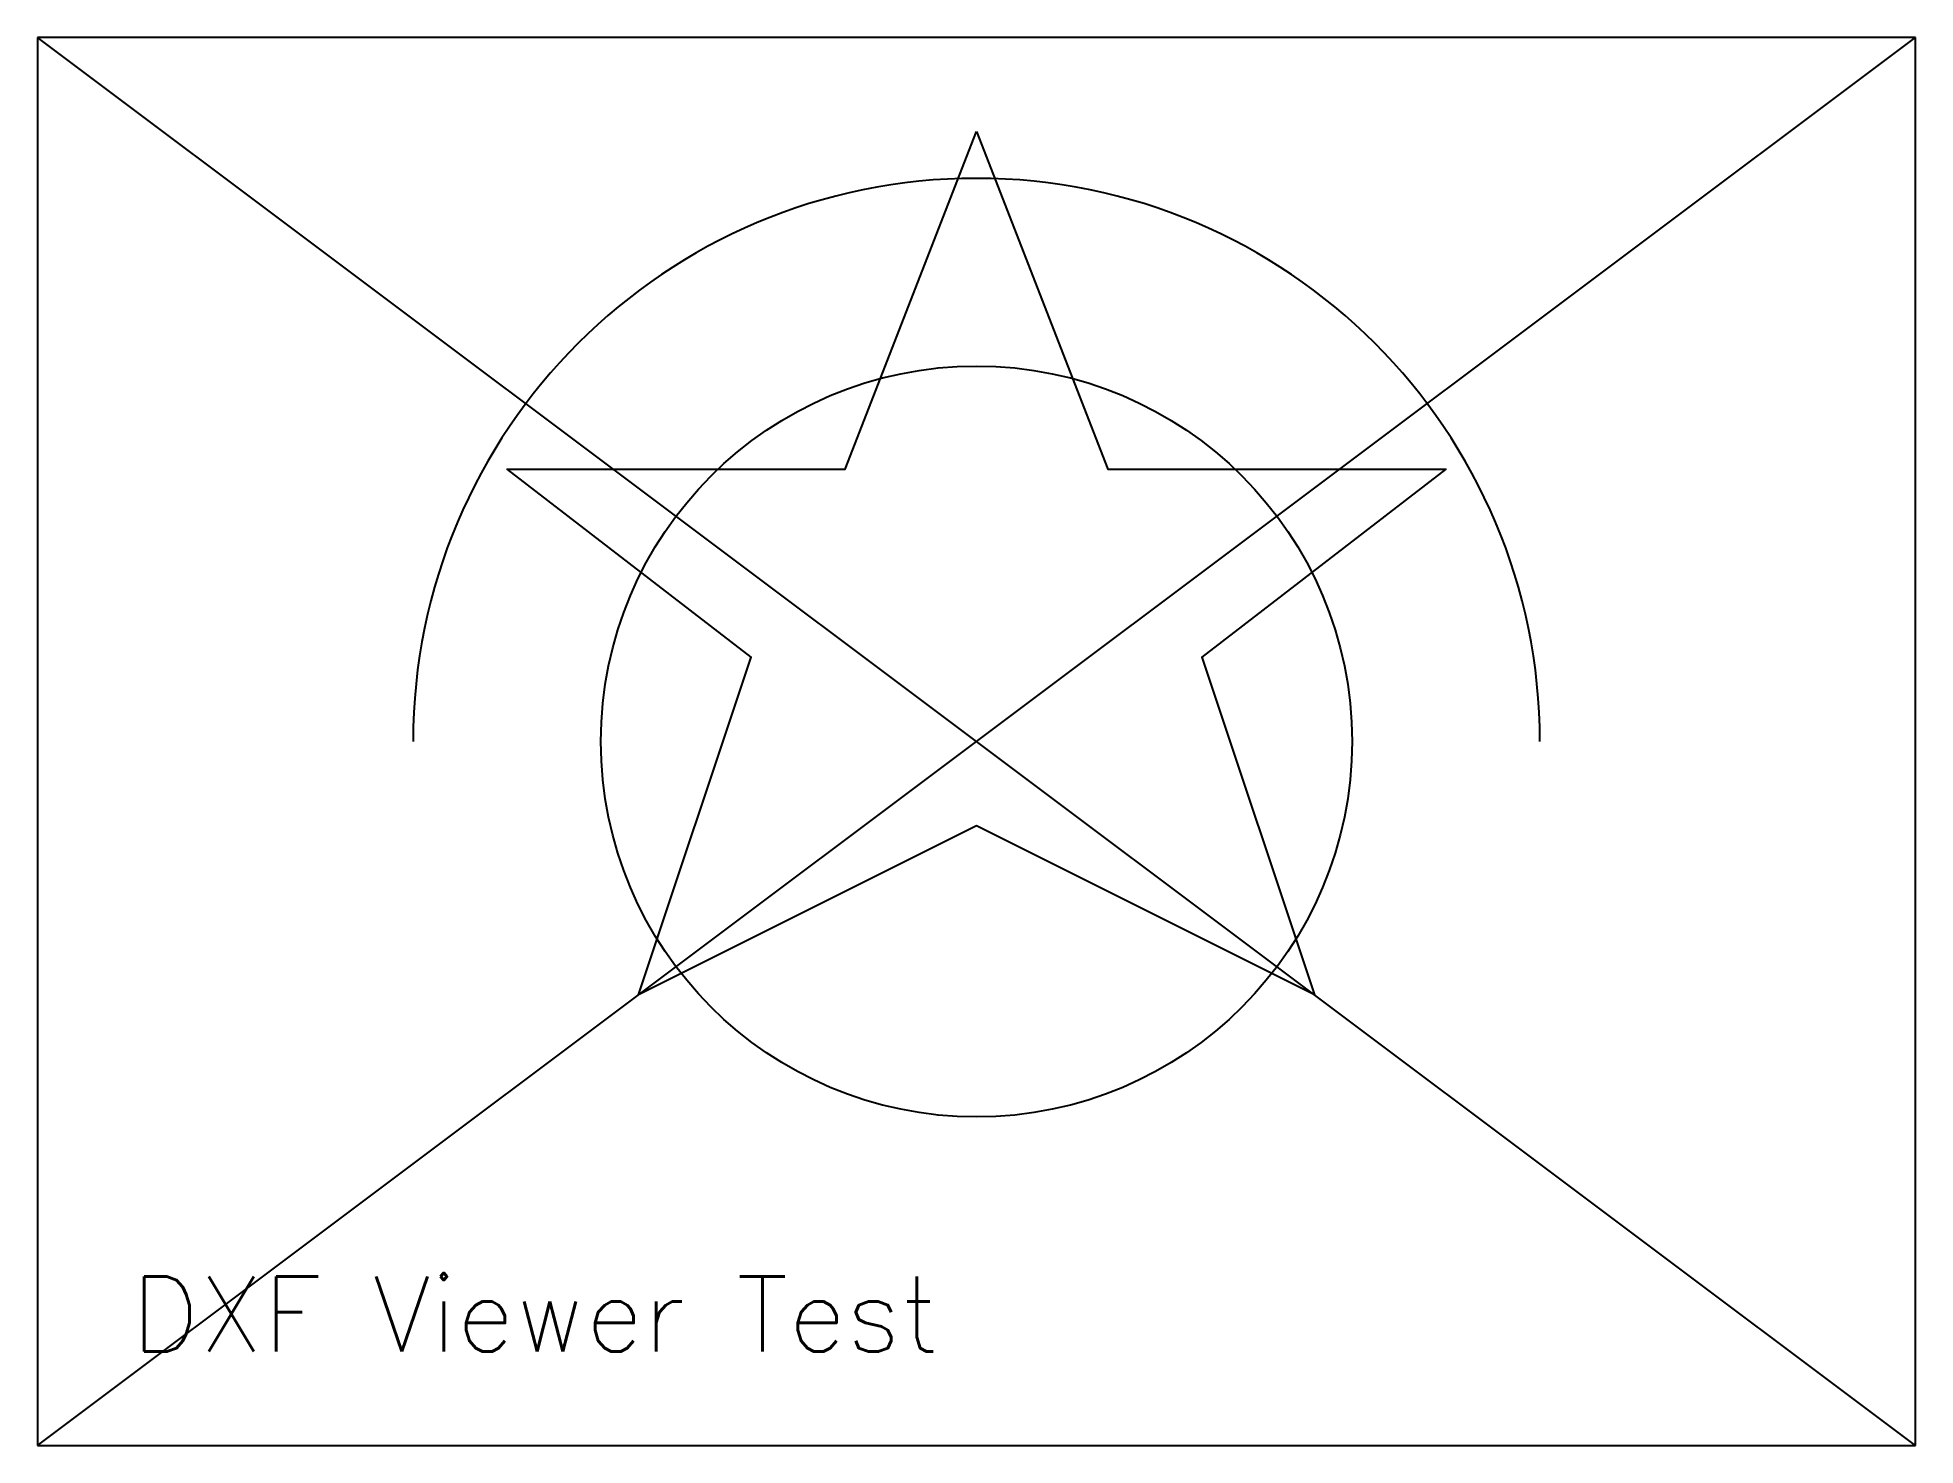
# Model space of a CAD drawing. Extents: x 0 to 100, y 0 to 75.
import ezdxf

# ---------------------------------------------------------------- set-up
doc = ezdxf.new("R2010")
doc.units = 0
doc.styles.get("Standard").update_dxf_attribs({"font": 'simplex.shx'})

msp = doc.modelspace()

# ---------------------------------------------------------------- linework, layer by layer
for p, q in [((100, 75), (0, 75)), ((0, 75), (0, 0)), ((0, 0), (100, 75)), ((100, 0), (0, 75)), ((100, 0), (100, 75)), ((0, 0), (100, 0))]:
    msp.add_line(p, q)
msp.add_lwpolyline([(50, 70), (57, 52), (75, 52), (62, 42), (68, 24), (50, 33), (32, 24), (38, 42), (25, 52), (43, 52)], close=True)
msp.add_circle((50, 37.5), 20)
msp.add_arc((50, 37.5), 30, 0, 180)

# ---------------------------------------------------------------- texts
msp.add_text('DXF Viewer Test', height=4).set_placement((5, 5))

doc.saveas('drawing.dxf')
